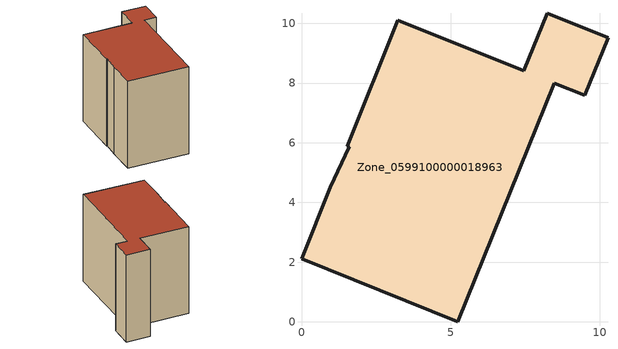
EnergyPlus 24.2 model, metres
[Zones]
Zone_0599100000018963
 floor ground (C_G): 0,2.11 0.96,4.5 1.6,5.86 1.52,5.89 3.23,10.11 7.45,8.41 8.23,10.34 10.27,9.52 9.49,7.59 8.47,8 5.24,0 z0
 wall outside (C_F): 3.23,10.11 1.52,5.89 1.6,5.86 0.96,4.5 0,2.11 5.24,0 8.47,8 9.49,7.59 10.27,9.52 8.23,10.34 7.45,8.41 3.23,10.11 z0:8.32
 roof outside (C_R): 0.96,4.5 0,2.11 5.24,0 8.47,8 9.49,7.59 10.27,9.52 8.23,10.34 7.45,8.41 3.23,10.11 1.52,5.89 1.6,5.86 z8.32
[BUILDING]
Pand.0599100000018963: North Axis=0; Terrain=City; Loads Convergence Tolerance Value=0.04; Temperature Convergence Tolerance Value=0.4; Solar Distribution=FullExterior; Maximum Number of Warmup Days=25; Minimum Number of Warmup Days=1
[Site:Location]
Rotterdam.The.Hague.AP_ZH_NLD Design_Conditions: Latitude=51.96; Longitude=4.45; Time Zone=1; Elevation=-4.5
[SITE:GROUNDTEMPERATURE:BUILDINGSURFACE]
18, 18, 18, 18, 18, 18, 18, 18, 18, 18, 18, 18
[MATERIAL] Thermal Absorptance=0.9; Solar Absorptance=0.7; Visible Absorptance=0.7
Name | Roughness | Thickness | Conductivity | Density | Specific Heat
G.TC.1975-1991 | MediumSmooth | 0.15 | 0.288461 | 540 | 1210
F.TC.1975-1991 | Rough | 0.3 | 0.230769 | 1920 | 840
R.TC.1975-1991 | MediumRough | 0.2 | 0.153846 | 1500 | 1000
[CONSTRUCTION]
C_G: G.TC.1975-1991
C_F: F.TC.1975-1991
C_R: R.TC.1975-1991
[ZONE]
Zone_0599100000018963: Type=1; Multiplier=1; Ceiling Height=Autocalculate; Volume=Autocalculate; Floor Area=autocalculate; Part of Total Floor Area=Yes
[ZONEINFILTRATION:DESIGNFLOWRATE]
Infil_Zone_0599100000018963: Zone or ZoneList or Space or SpaceList=Zone_0599100000018963; Schedule=AlwaysOn; Design Flow Rate Calculation Method=Flow/Area; Flow Rate per Floor Area=0.003; Constant Term Coefficient=1; Temperature Term Coefficient=0; Velocity Term Coefficient=0; Velocity Squared Term Coefficient=0
[HVACTEMPLATE:ZONE:IDEALLOADSAIRSYSTEM]
Zone_0599100000018963: Maximum Heating Supply Air Temperature=50; Minimum Cooling Supply Air Temperature=13; Maximum Heating Supply Air Humidity Ratio=0.0156; Minimum Cooling Supply Air Humidity Ratio=0.0077; Heating Limit=NoLimit; Cooling Limit=NoLimit; Dehumidification Control Type=ConstantSensibleHeatRatio; Cooling Sensible Heat Ratio=0.7; Dehumidification Setpoint=60; Humidification Control Type=None; Humidification Setpoint=30; Outdoor Air Method=None; Outdoor Air Flow Rate per Person=0.00944; Outdoor Air Flow Rate per Zone Floor Area=0; Outdoor Air Flow Rate per Zone=0; Demand Controlled Ventilation Type=None; Outdoor Air Economizer Type=NoEconomizer; Heat Recovery Type=None; Sensible Heat Recovery Effectiveness=0.7; Latent Heat Recovery Effectiveness=0.65
[ZONECONTROL:THERMOSTAT]
ThermostatControl_Zone_0599100000018963: Zone or ZoneList=Zone_0599100000018963; Control Type Schedule=DualSetpointControlType; Control 1=Thermostat_Zone_0599100000018963; Temperature Difference Between Cutout And Setpoint=0
[THERMOSTATSETPOINT:DUALSETPOINT]
Thermostat_Zone_0599100000018963: Heating Setpoint Temperature Schedule=HeatingSetpoint_Zone_0599100000018963; Cooling Setpoint Temperature Schedule=CoolingSetpoint_Zone_0599100000018963
[SCHEDULE:COMPACT]
HeatingSetpoint_Zone_0599100000018963: Through: 12/31, For: AllDays, Until: 24:00, 21
CoolingSetpoint_Zone_0599100000018963: Through: 12/31, For: AllDays, Until: 24:00, 24
DualSetpointControlType: Through: 12/31, For: AllDays, Until: 24:00, 4
AlwaysOn: Through: 12/31, For: AllDays, Until: 24:00, 1
